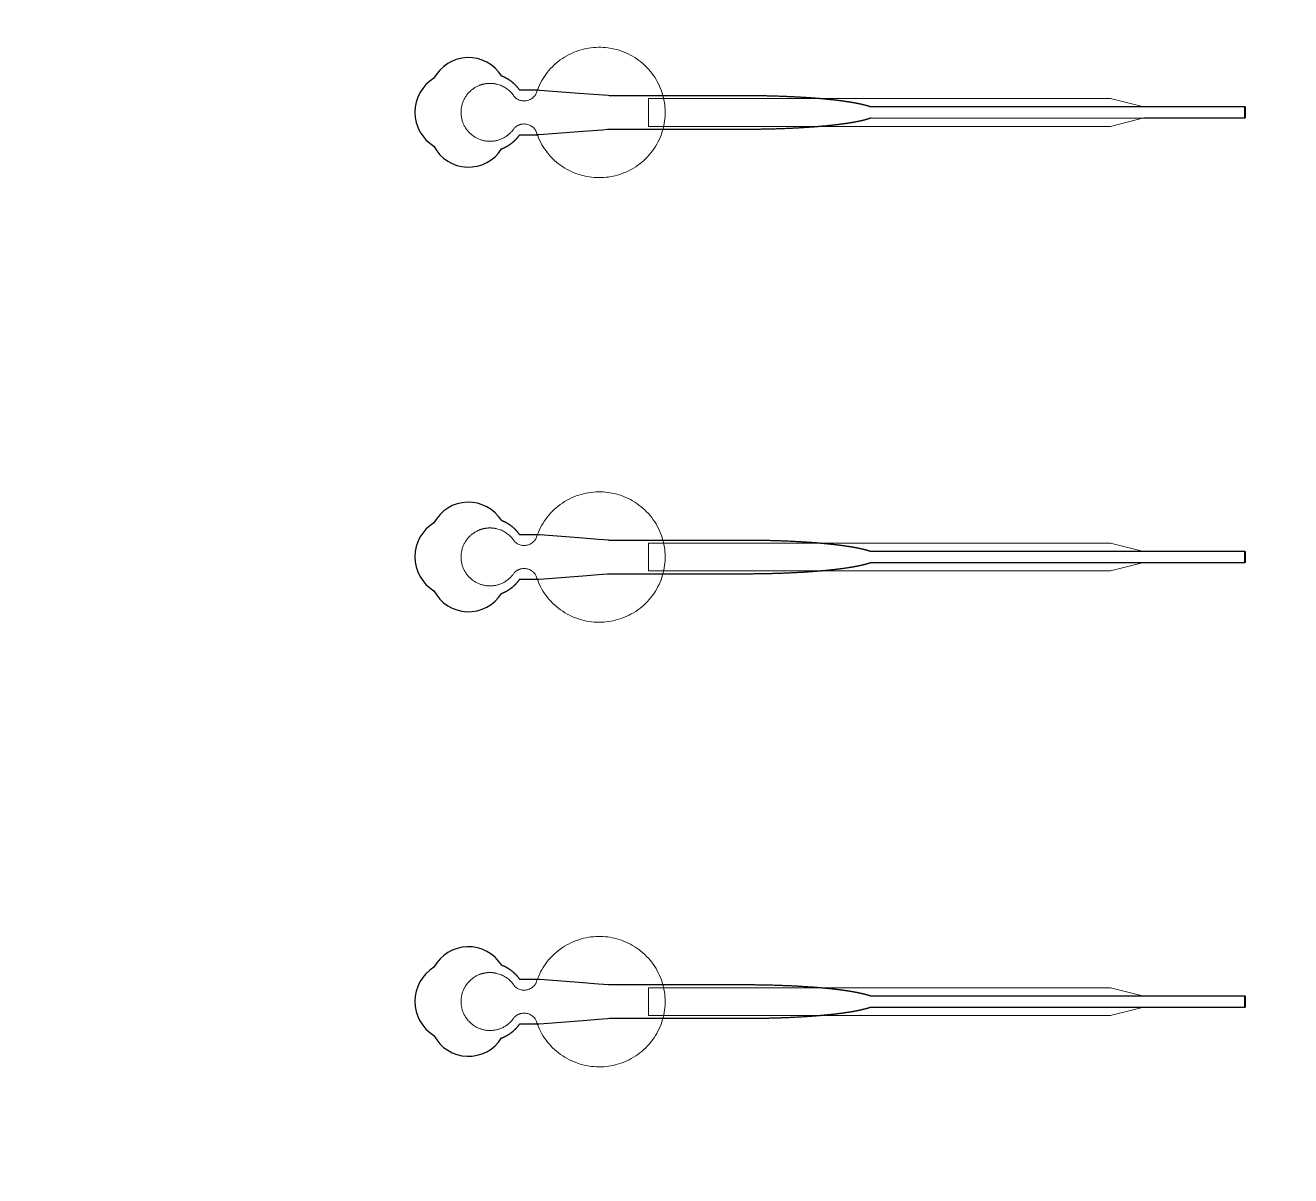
# Model space of a CAD drawing. Header units: inches. Extents: x -52997 to 52003, y -52254 to 52746.
# Drawn here: x -3252 to 2442, y 2758 to 7933 of the extents above; entities that cross this region are included whole.
import ezdxf

# ---------------------------------------------------------------- set-up
doc = ezdxf.new("R2010")
doc.units = ezdxf.units.IN
doc.header["$MEASUREMENT"] = 0
doc.layers.add('1', color=1, linetype='Continuous')
doc.layers.add('2', color=140, linetype='Continuous', lineweight=0)
doc.layers.add('3', color=90, linetype='Continuous', lineweight=0)

msp = doc.modelspace()

# ---------------------------------------------------------------- linework, layer by layer
at = {"layer": '1'}
for points in [[(-16283.4, -47485.7), (0, -47485.7), (16283.4, -47485.7, 5.999107)], [(-16250, -47285.7), (0, -47285.7), (16250, -47285.7, 5.986812)], [(-13685.8, -45485.7), (0, -45485.7), (13685.8, -45485.7, 6.794322)], [(-1109, 7377.2), (-1108.7, 7377.3), (-1107.8, 7377.6), (-1107, 7378), (-1106.1, 7378.3), (-1105.3, 7378.6), (-1104.4, 7379), (-1103.6, 7379.4), (-1102.7, 7379.7), (-1101.9, 7380.1), (-1101, 7380.5), (-1100.2, 7380.8), (-1099.3, 7381.2), (-1098.5, 7381.6), (-1097.6, 7382), (-1096.8, 7382.4), (-1095.9, 7382.8), (-1095, 7383.3), (-1094.2, 7383.7), (-1093.3, 7384.1), (-1092.5, 7384.5), (-1091.6, 7385), (-1090.8, 7385.4), (-1089.9, 7385.9), (-1089, 7386.3), (-1088.2, 7386.8), (-1087.3, 7387.3), (-1086.5, 7387.8), (-1085.6, 7388.2), (-1084.8, 7388.7), (-1083.9, 7389.2), (-1083, 7389.7), (-1082.2, 7390.2), (-1081.3, 7390.8), (-1080.5, 7391.3), (-1079.6, 7391.8), (-1078.8, 7392.3), (-1077.9, 7392.9), (-1077.1, 7393.4), (-1076.3, 7393.9), (-1075.4, 7394.5), (-1074.6, 7395.1), (-1073.7, 7395.6), (-1072.9, 7396.2), (-1072.1, 7396.8), (-1071.2, 7397.3), (-1070.4, 7397.9), (-1069.6, 7398.5), (-1068.8, 7399.1), (-1067.9, 7399.7), (-1067.1, 7400.3), (-1066.3, 7400.9), (-1065.5, 7401.5), (-1064.7, 7402.2), (-1063.9, 7402.8), (-1063.1, 7403.4), (-1062.3, 7404), (-1061.5, 7404.7), (-1060.7, 7405.3), (-1059.9, 7406), (-1059.1, 7406.6), (-1058.3, 7407.3), (-1057.5, 7407.9), (-1056.7, 7408.6), (-1056, 7409.3), (-1055.2, 7409.9), (-1054.4, 7410.6), (-1053.7, 7411.3), (-1052.9, 7412), (-1052.2, 7412.7), (-1051.4, 7413.4), (-1050.7, 7414), (-1049.9, 7414.7), (-1049.2, 7415.4), (-1048.5, 7416.2), (-1047.8, 7416.9), (-1047, 7417.6), (-1046.3, 7418.3), (-1045.6, 7419), (-1044.9, 7419.7), (-1044.2, 7420.5), (-1043.5, 7421.2), (-1042.8, 7421.9), (-1042.1, 7422.6), (-1041.5, 7423.4), (-1040.8, 7424.1), (-1040.1, 7424.9), (-1039.5, 7425.6), (-1038.8, 7426.3), (-1038.2, 7427.1), (-1037.5, 7427.8), (-1036.9, 7428.6), (-1036.2, 7429.3), (-1035.6, 7430.1), (-1035, 7430.8), (-1034.4, 7431.6), (-1033.8, 7432.4), (-1033.2, 7433.1), (-1032.6, 7433.9), (-1032, 7434.7), (-1031.4, 7435.4), (-1030.8, 7436.2), (-1030.2, 7436.9), (-1029.7, 7437.7), (-1029.1, 7438.5), (-1028.6, 7439.3), (-1028, 7440), (-1027.5, 7440.8), (-983.9, 7440.8), (-962.1, 7440.8), (-951.2, 7440.8), (-948.5, 7440.8), (-947.1, 7440.8), (-947.1, 7440.8), (-947, 7440.8), (-947, 7440.8), (-947, 7440.8), (-947, 7440.8), (-946.9, 7440.8), (-946.6, 7440.8), (-945.9, 7440.9), (-944.5, 7441), (-941.7, 7441.2), (-919.7, 7442.9), (-743, 7456.4), (-654.7, 7463.2), (-632.6, 7464.9), (-621.6, 7465.8), (-621.2, 7465.8), (-621.1, 7465.8), (-621.1, 7465.8), (-621.1, 7465.8), (-621, 7465.8), (-620.6, 7465.8), (-360.1, 7465.8), (-353.8, 7465.8), (-341.3, 7465.8), (-240.7, 7465.8), (-39.7, 7465.8), (-27.2, 7465.8), (-20.9, 7465.8), (-17.7, 7465.8), (-16.2, 7465.8), (-15.8, 7465.8), (-15.6, 7465.8), (-15.5, 7465.8), (-15.4, 7465.8), (-15.4, 7465.8), (-15.4, 7465.8), (-14.8, 7465.8), (-10.2, 7465.8), (-5.6, 7465.8), (-1, 7465.8), (3.6, 7465.8), (8.3, 7465.9), (12.9, 7465.9), (17.6, 7465.9), (22.3, 7465.9), (27, 7466), (31.7, 7466), (36.4, 7466.1), (41.1, 7466.1), (45.8, 7466.2), (50.6, 7466.3), (55.3, 7466.3), (60.1, 7466.4), (64.9, 7466.5), (69.6, 7466.6), (74.4, 7466.6), (79.2, 7466.7), (84, 7466.8), (88.8, 7466.9), (93.6, 7467), (98.4, 7467.2), (103.2, 7467.3), (108.1, 7467.4), (112.9, 7467.5), (117.7, 7467.7), (122.5, 7467.8), (127.4, 7468), (132.2, 7468.1), (137, 7468.3), (141.9, 7468.4), (146.7, 7468.6), (151.5, 7468.8), (156.4, 7468.9), (161.2, 7469.1), (166, 7469.3), (170.8, 7469.5), (175.7, 7469.7), (180.5, 7469.9), (185.3, 7470.1), (190.1, 7470.3), (194.9, 7470.6), (199.7, 7470.8), (204.5, 7471), (209.2, 7471.3), (214, 7471.5), (218.8, 7471.7), (223.5, 7472), (228.3, 7472.3), (233, 7472.5), (237.7, 7472.8), (242.4, 7473.1), (247.1, 7473.4), (251.8, 7473.6), (256.5, 7473.9), (261.1, 7474.2), (265.8, 7474.5), (270.4, 7474.8), (275, 7475.2), (279.6, 7475.5), (284.2, 7475.8), (286.4, 7476), (288.7, 7476.1), (291, 7476.3), (293.2, 7476.5), (295.5, 7476.7), (297.8, 7476.8), (300, 7477), (302.3, 7477.2), (304.5, 7477.3), (306.7, 7477.5), (309, 7477.7), (311.2, 7477.9), (313.4, 7478.1), (315.6, 7478.2), (317.8, 7478.4), (320, 7478.6), (322.2, 7478.8), (324.4, 7479), (326.6, 7479.2), (328.8, 7479.4), (331, 7479.6), (333.1, 7479.7), (335.3, 7479.9), (337.5, 7480.1), (339.6, 7480.3), (341.8, 7480.5), (343.9, 7480.7), (346, 7480.9), (348.1, 7481.1), (350.3, 7481.3), (352.4, 7481.5), (354.5, 7481.7), (356.6, 7481.9), (358.7, 7482.2), (360.8, 7482.4), (362.8, 7482.6), (364.9, 7482.8), (367, 7483), (369, 7483.2), (371.1, 7483.4), (373.1, 7483.6), (375.1, 7483.9), (377.2, 7484.1), (379.2, 7484.3), (381.2, 7484.5), (383.2, 7484.7), (385.2, 7485), (387.2, 7485.2), (389.2, 7485.4), (391.1, 7485.6), (393.1, 7485.9), (395.1, 7486.1), (397, 7486.3), (399, 7486.6), (400.9, 7486.8), (402.8, 7487), (404.7, 7487.3), (406.6, 7487.5), (408.5, 7487.7), (410.4, 7488), (412.3, 7488.2), (414.2, 7488.4), (416.1, 7488.7), (417.9, 7488.9), (419.8, 7489.2), (421.6, 7489.4), (423.4, 7489.6), (425.2, 7489.9), (427.1, 7490.1), (428.9, 7490.4), (430.7, 7490.6), (432.4, 7490.9), (434.2, 7491.1), (436, 7491.4), (437.7, 7491.6), (439.5, 7491.9), (441.2, 7492.1), (443, 7492.4), (444.7, 7492.7), (446.4, 7492.9), (448.1, 7493.2), (449.8, 7493.4), (451.5, 7493.7), (453.1, 7493.9), (454.8, 7494.2), (456.5, 7494.5), (458.1, 7494.7), (459.7, 7495), (461.4, 7495.3), (463, 7495.5), (464.6, 7495.8), (466.2, 7496.1), (467.7, 7496.3), (469.3, 7496.6), (470.9, 7496.9), (472.4, 7497.1), (474, 7497.4), (475.5, 7497.7), (477, 7497.9), (478.5, 7498.2), (480, 7498.5), (481.5, 7498.8), (483, 7499), (484.5, 7499.3), (486, 7499.6), (487.4, 7499.9), (488.8, 7500.1), (490.3, 7500.4), (491.7, 7500.7), (493.1, 7501), (494.5, 7501.3), (495.9, 7501.5), (497.3, 7501.8), (498.6, 7502.1), (500, 7502.4), (501.3, 7502.7), (502.7, 7503), (504, 7503.2), (505.3, 7503.5), (506.6, 7503.8), (507.9, 7504.1), (509.2, 7504.4), (510.4, 7504.7), (511.7, 7505), (512.9, 7505.3), (514.2, 7505.5), (515.4, 7505.8), (516.6, 7506.1), (517.8, 7506.4), (519, 7506.7), (520.2, 7507), (521.4, 7507.3), (522.5, 7507.6), (523.7, 7507.9), (524.8, 7508.2), (525.9, 7508.5), (527.1, 7508.7), (528.2, 7509), (529.2, 7509.3), (530.3, 7509.6), (531.4, 7509.9), (532.5, 7510.2), (533.5, 7510.5), (534.6, 7510.8), (535.6, 7511.1), (536.6, 7511.4), (537.6, 7511.7), (538.6, 7512), (539.6, 7512.3), (540.6, 7512.6), (541.5, 7512.9), (542.5, 7513.2), (543.4, 7513.5), (544.3, 7513.8), (545.2, 7514.1), (546.2, 7514.4), (547, 7514.7), (547.9, 7515), (548.8, 7515.3), (550.2, 7515.8), (2235.9, 7515.6), (2235.9, 7565.8), (550.3, 7565.8), (550, 7565.9), (549.1, 7566.2), (548.3, 7566.5), (547.4, 7566.8), (546.5, 7567.1), (545.6, 7567.4), (544.7, 7567.7), (543.8, 7568), (542.8, 7568.3), (541.9, 7568.6), (540.9, 7568.9), (539.9, 7569.2), (538.9, 7569.5), (538, 7569.8), (537, 7570.1), (535.9, 7570.4), (534.9, 7570.7), (533.9, 7571), (532.8, 7571.3), (531.8, 7571.6), (530.7, 7571.9), (529.6, 7572.2), (528.5, 7572.5), (527.4, 7572.8), (526.3, 7573), (525.2, 7573.3), (524, 7573.6), (522.9, 7573.9), (521.7, 7574.2), (520.5, 7574.5), (519.4, 7574.8), (518.2, 7575.1), (517, 7575.4), (515.8, 7575.7), (514.5, 7576), (513.3, 7576.3), (512, 7576.5), (510.8, 7576.8), (509.5, 7577.1), (508.2, 7577.4), (507, 7577.7), (505.6, 7578), (504.3, 7578.3), (503, 7578.6), (501.7, 7578.8), (500.3, 7579.1), (499, 7579.4), (497.6, 7579.7), (496.2, 7580), (494.9, 7580.3), (493.5, 7580.5), (492, 7580.8), (490.6, 7581.1), (489.2, 7581.4), (487.8, 7581.7), (486.3, 7581.9), (484.8, 7582.2), (483.4, 7582.5), (481.9, 7582.8), (480.4, 7583), (478.9, 7583.3), (477.4, 7583.6), (475.9, 7583.9), (474.3, 7584.1), (472.8, 7584.4), (471.2, 7584.7), (469.7, 7584.9), (468.1, 7585.2), (466.5, 7585.5), (464.9, 7585.7), (463.3, 7586), (461.7, 7586.3), (460.1, 7586.5), (458.5, 7586.8), (456.8, 7587.1), (455.2, 7587.3), (453.5, 7587.6), (451.8, 7587.9), (450.1, 7588.1), (448.5, 7588.4), (446.8, 7588.6), (445, 7588.9), (443.3, 7589.1), (441.6, 7589.4), (439.9, 7589.7), (438.1, 7589.9), (436.4, 7590.2), (434.6, 7590.4), (432.8, 7590.7), (431, 7590.9), (429.2, 7591.2), (427.4, 7591.4), (425.6, 7591.6), (423.8, 7591.9), (422, 7592.1), (420.1, 7592.4), (418.3, 7592.6), (416.4, 7592.9), (414.6, 7593.1), (412.7, 7593.3), (410.8, 7593.6), (408.9, 7593.8), (407, 7594.1), (405.1, 7594.3), (403.2, 7594.5), (401.3, 7594.8), (399.4, 7595), (397.4, 7595.2), (395.5, 7595.5), (393.5, 7595.7), (391.6, 7595.9), (389.6, 7596.1), (387.6, 7596.4), (385.6, 7596.6), (383.6, 7596.8), (381.6, 7597), (379.6, 7597.2), (377.6, 7597.5), (375.6, 7597.7), (373.5, 7597.9), (371.5, 7598.1), (369.5, 7598.3), (367.4, 7598.5), (365.3, 7598.8), (363.3, 7599), (361.2, 7599.2), (359.1, 7599.4), (357, 7599.6), (354.9, 7599.8), (352.8, 7600), (350.7, 7600.2), (348.6, 7600.4), (346.5, 7600.6), (344.4, 7600.8), (342.2, 7601), (340.1, 7601.2), (338, 7601.4), (335.8, 7601.6), (333.6, 7601.8), (331.5, 7602), (329.3, 7602.2), (327.1, 7602.4), (325, 7602.6), (322.8, 7602.8), (320.6, 7602.9), (318.4, 7603.1), (316.2, 7603.3), (314, 7603.5), (311.7, 7603.7), (309.5, 7603.8), (307.3, 7604), (305.1, 7604.2), (302.8, 7604.4), (300.6, 7604.6), (298.3, 7604.7), (296.1, 7604.9), (293.8, 7605.1), (291.6, 7605.2), (289.3, 7605.4), (287.1, 7605.6), (282.5, 7605.9), (277.9, 7606.2), (273.3, 7606.5), (268.7, 7606.9), (264.1, 7607.2), (259.5, 7607.5), (254.9, 7607.8), (250.2, 7608), (245.5, 7608.3), (240.8, 7608.6), (236.1, 7608.9), (231.4, 7609.2), (226.7, 7609.4), (222, 7609.7), (217.3, 7609.9), (212.5, 7610.2), (207.8, 7610.4), (203, 7610.7), (198.2, 7610.9), (193.4, 7611.1), (188.7, 7611.3), (183.9, 7611.5), (179.1, 7611.7), (174.3, 7611.9), (169.5, 7612.1), (164.7, 7612.3), (159.9, 7612.5), (155.1, 7612.7), (150.3, 7612.9), (145.5, 7613.1), (140.7, 7613.2), (135.8, 7613.4), (131, 7613.5), (126.2, 7613.7), (121.4, 7613.8), (116.6, 7614), (111.8, 7614.1), (107, 7614.2), (102.2, 7614.3), (97.4, 7614.5), (92.7, 7614.6), (87.9, 7614.7), (83.1, 7614.8), (78.3, 7614.9), (73.6, 7615), (68.8, 7615.1), (64.1, 7615.1), (59.3, 7615.2), (54.6, 7615.3), (49.9, 7615.4), (45.2, 7615.4), (40.5, 7615.5), (35.8, 7615.5), (31.1, 7615.6), (26.4, 7615.6), (21.8, 7615.7), (17.1, 7615.7), (12.5, 7615.7), (7.9, 7615.7), (3.3, 7615.8), (-1.3, 7615.8), (-3.6, 7615.8), (-4.2, 7615.8), (-4.5, 7615.8), (-4.6, 7615.8), (-4.8, 7615.8), (-6.4, 7615.8), (-12.8, 7615.8), (-25.5, 7615.8), (-76.5, 7615.8), (-280.5, 7615.8), (-331.4, 7615.8), (-356.9, 7615.8), (-363.3, 7615.8), (-364.9, 7615.8), (-620.7, 7615.8), (-621.1, 7615.8), (-621.1, 7615.8), (-621.1, 7615.8), (-621.2, 7615.8), (-621.3, 7615.8), (-621.6, 7615.8), (-623, 7615.9), (-628.5, 7616.3), (-672.7, 7619.7), (-761, 7626.5), (-937.7, 7640.1), (-943.2, 7640.5), (-945.9, 7640.7), (-946.6, 7640.8), (-947, 7640.8), (-947, 7640.8), (-947, 7640.8), (-947, 7640.8), (-947, 7640.8), (-947.1, 7640.8), (-947.1, 7640.8), (-947.4, 7640.8), (-950.2, 7640.8), (-955.6, 7640.8), (-966.5, 7640.8), (-988.3, 7640.8), (-1010.1, 7640.8), (-1021, 7640.8), (-1026.5, 7640.8), (-1027.1, 7640.8), (-1027.3, 7640.8), (-1027.4, 7640.8), (-1027.4, 7640.8), (-1027.5, 7640.8), (-1027.5, 7640.8), (-1027.5, 7640.8), (-1027.9, 7641.4), (-1028.7, 7642.5), (-1029.5, 7643.6), (-1030.3, 7644.7), (-1031.1, 7645.9), (-1032, 7647), (-1032.9, 7648.1), (-1033.7, 7649.2), (-1034.6, 7650.3), (-1035.5, 7651.4), (-1036.4, 7652.5), (-1037.4, 7653.6), (-1038.3, 7654.7), (-1039.2, 7655.8), (-1040.2, 7656.9), (-1041.2, 7658), (-1042.2, 7659.1), (-1043.2, 7660.2), (-1044.2, 7661.2), (-1045.2, 7662.3), (-1046.3, 7663.4), (-1047.3, 7664.4), (-1048.4, 7665.5), (-1049.5, 7666.5), (-1050.5, 7667.6), (-1051.6, 7668.6), (-1052.7, 7669.6), (-1053.9, 7670.6), (-1055, 7671.6), (-1056.2, 7672.6), (-1057.3, 7673.6), (-1058.5, 7674.6), (-1059.7, 7675.6), (-1060.8, 7676.6), (-1062, 7677.5), (-1063.2, 7678.5), (-1064.5, 7679.4), (-1065.7, 7680.4), (-1066.9, 7681.3), (-1068.2, 7682.2), (-1069.4, 7683.1), (-1070.7, 7684), (-1072, 7684.9), (-1073.3, 7685.8), (-1074.6, 7686.7), (-1075.9, 7687.5), (-1077.2, 7688.4), (-1078.5, 7689.2), (-1079.8, 7690), (-1081.2, 7690.8), (-1082.5, 7691.6), (-1083.9, 7692.4), (-1085.2, 7693.2), (-1086.6, 7694), (-1088, 7694.7), (-1089.3, 7695.5), (-1090.7, 7696.2), (-1092.1, 7696.9), (-1093.5, 7697.6), (-1094.9, 7698.3), (-1096.3, 7699), (-1097.7, 7699.7), (-1099.1, 7700.3), (-1100.5, 7700.9), (-1102, 7701.6), (-1103.4, 7702.2), (-1104.8, 7702.8), (-1106.3, 7703.3), (-1107.7, 7703.9), (-1108.9, 7704.4, 0.576044), (-1413.5, 7695.1, 0.560065), (-1413.5, 7388.6, 0.578435)], [(-1109, 5377.2), (-1108.7, 5377.3), (-1107.8, 5377.6), (-1107, 5378), (-1106.1, 5378.3), (-1105.3, 5378.6), (-1104.4, 5379), (-1103.6, 5379.4), (-1102.7, 5379.7), (-1101.9, 5380.1), (-1101, 5380.5), (-1100.2, 5380.8), (-1099.3, 5381.2), (-1098.5, 5381.6), (-1097.6, 5382), (-1096.8, 5382.4), (-1095.9, 5382.8), (-1095, 5383.3), (-1094.2, 5383.7), (-1093.3, 5384.1), (-1092.5, 5384.5), (-1091.6, 5385), (-1090.8, 5385.4), (-1089.9, 5385.9), (-1089, 5386.3), (-1088.2, 5386.8), (-1087.3, 5387.3), (-1086.5, 5387.8), (-1085.6, 5388.2), (-1084.8, 5388.7), (-1083.9, 5389.2), (-1083, 5389.7), (-1082.2, 5390.2), (-1081.3, 5390.8), (-1080.5, 5391.3), (-1079.6, 5391.8), (-1078.8, 5392.3), (-1077.9, 5392.9), (-1077.1, 5393.4), (-1076.3, 5393.9), (-1075.4, 5394.5), (-1074.6, 5395.1), (-1073.7, 5395.6), (-1072.9, 5396.2), (-1072.1, 5396.8), (-1071.2, 5397.3), (-1070.4, 5397.9), (-1069.6, 5398.5), (-1068.8, 5399.1), (-1067.9, 5399.7), (-1067.1, 5400.3), (-1066.3, 5400.9), (-1065.5, 5401.5), (-1064.7, 5402.2), (-1063.9, 5402.8), (-1063.1, 5403.4), (-1062.3, 5404), (-1061.5, 5404.7), (-1060.7, 5405.3), (-1059.9, 5406), (-1059.1, 5406.6), (-1058.3, 5407.3), (-1057.5, 5407.9), (-1056.7, 5408.6), (-1056, 5409.3), (-1055.2, 5409.9), (-1054.4, 5410.6), (-1053.7, 5411.3), (-1052.9, 5412), (-1052.2, 5412.7), (-1051.4, 5413.4), (-1050.7, 5414), (-1049.9, 5414.7), (-1049.2, 5415.4), (-1048.5, 5416.2), (-1047.8, 5416.9), (-1047, 5417.6), (-1046.3, 5418.3), (-1045.6, 5419), (-1044.9, 5419.7), (-1044.2, 5420.5), (-1043.5, 5421.2), (-1042.8, 5421.9), (-1042.1, 5422.6), (-1041.5, 5423.4), (-1040.8, 5424.1), (-1040.1, 5424.9), (-1039.5, 5425.6), (-1038.8, 5426.3), (-1038.2, 5427.1), (-1037.5, 5427.8), (-1036.9, 5428.6), (-1036.2, 5429.3), (-1035.6, 5430.1), (-1035, 5430.8), (-1034.4, 5431.6), (-1033.8, 5432.4), (-1033.2, 5433.1), (-1032.6, 5433.9), (-1032, 5434.7), (-1031.4, 5435.4), (-1030.8, 5436.2), (-1030.2, 5436.9), (-1029.7, 5437.7), (-1029.1, 5438.5), (-1028.6, 5439.3), (-1028, 5440), (-1027.5, 5440.8), (-983.9, 5440.8), (-962.1, 5440.8), (-951.2, 5440.8), (-948.5, 5440.8), (-947.1, 5440.8), (-947.1, 5440.8), (-947, 5440.8), (-947, 5440.8), (-947, 5440.8), (-947, 5440.8), (-946.9, 5440.8), (-946.6, 5440.8), (-945.9, 5440.9), (-944.5, 5441), (-941.7, 5441.2), (-919.7, 5442.9), (-743, 5456.4), (-654.7, 5463.2), (-632.6, 5464.9), (-621.6, 5465.8), (-621.2, 5465.8), (-621.1, 5465.8), (-621.1, 5465.8), (-621.1, 5465.8), (-621, 5465.8), (-620.6, 5465.8), (-360.1, 5465.8), (-353.8, 5465.8), (-341.3, 5465.8), (-240.7, 5465.8), (-39.7, 5465.8), (-27.2, 5465.8), (-20.9, 5465.8), (-17.7, 5465.8), (-16.2, 5465.8), (-15.8, 5465.8), (-15.6, 5465.8), (-15.5, 5465.8), (-15.4, 5465.8), (-15.4, 5465.8), (-15.4, 5465.8), (-14.8, 5465.8), (-10.2, 5465.8), (-5.6, 5465.8), (-1, 5465.8), (3.6, 5465.8), (8.3, 5465.9), (12.9, 5465.9), (17.6, 5465.9), (22.3, 5465.9), (27, 5466), (31.7, 5466), (36.4, 5466.1), (41.1, 5466.1), (45.8, 5466.2), (50.6, 5466.3), (55.3, 5466.3), (60.1, 5466.4), (64.9, 5466.5), (69.6, 5466.6), (74.4, 5466.6), (79.2, 5466.7), (84, 5466.8), (88.8, 5466.9), (93.6, 5467), (98.4, 5467.2), (103.2, 5467.3), (108.1, 5467.4), (112.9, 5467.5), (117.7, 5467.7), (122.5, 5467.8), (127.4, 5468), (132.2, 5468.1), (137, 5468.3), (141.9, 5468.4), (146.7, 5468.6), (151.5, 5468.8), (156.4, 5468.9), (161.2, 5469.1), (166, 5469.3), (170.8, 5469.5), (175.7, 5469.7), (180.5, 5469.9), (185.3, 5470.1), (190.1, 5470.3), (194.9, 5470.6), (199.7, 5470.8), (204.5, 5471), (209.2, 5471.3), (214, 5471.5), (218.8, 5471.7), (223.5, 5472), (228.3, 5472.3), (233, 5472.5), (237.7, 5472.8), (242.4, 5473.1), (247.1, 5473.4), (251.8, 5473.6), (256.5, 5473.9), (261.1, 5474.2), (265.8, 5474.5), (270.4, 5474.8), (275, 5475.2), (279.6, 5475.5), (284.2, 5475.8), (286.4, 5476), (288.7, 5476.1), (291, 5476.3), (293.2, 5476.5), (295.5, 5476.7), (297.8, 5476.8), (300, 5477), (302.3, 5477.2), (304.5, 5477.3), (306.7, 5477.5), (309, 5477.7), (311.2, 5477.9), (313.4, 5478.1), (315.6, 5478.2), (317.8, 5478.4), (320, 5478.6), (322.2, 5478.8), (324.4, 5479), (326.6, 5479.2), (328.8, 5479.4), (331, 5479.6), (333.1, 5479.7), (335.3, 5479.9), (337.5, 5480.1), (339.6, 5480.3), (341.8, 5480.5), (343.9, 5480.7), (346, 5480.9), (348.1, 5481.1), (350.3, 5481.3), (352.4, 5481.5), (354.5, 5481.7), (356.6, 5481.9), (358.7, 5482.2), (360.8, 5482.4), (362.8, 5482.6), (364.9, 5482.8), (367, 5483), (369, 5483.2), (371.1, 5483.4), (373.1, 5483.6), (375.1, 5483.9), (377.2, 5484.1), (379.2, 5484.3), (381.2, 5484.5), (383.2, 5484.7), (385.2, 5485), (387.2, 5485.2), (389.2, 5485.4), (391.1, 5485.6), (393.1, 5485.9), (395.1, 5486.1), (397, 5486.3), (399, 5486.6), (400.9, 5486.8), (402.8, 5487), (404.7, 5487.3), (406.6, 5487.5), (408.5, 5487.7), (410.4, 5488), (412.3, 5488.2), (414.2, 5488.4), (416.1, 5488.7), (417.9, 5488.9), (419.8, 5489.2), (421.6, 5489.4), (423.4, 5489.6), (425.2, 5489.9), (427.1, 5490.1), (428.9, 5490.4), (430.7, 5490.6), (432.4, 5490.9), (434.2, 5491.1), (436, 5491.4), (437.7, 5491.6), (439.5, 5491.9), (441.2, 5492.1), (443, 5492.4), (444.7, 5492.7), (446.4, 5492.9), (448.1, 5493.2), (449.8, 5493.4), (451.5, 5493.7), (453.1, 5493.9), (454.8, 5494.2), (456.5, 5494.5), (458.1, 5494.7), (459.7, 5495), (461.4, 5495.3), (463, 5495.5), (464.6, 5495.8), (466.2, 5496.1), (467.7, 5496.3), (469.3, 5496.6), (470.9, 5496.9), (472.4, 5497.1), (474, 5497.4), (475.5, 5497.7), (477, 5497.9), (478.5, 5498.2), (480, 5498.5), (481.5, 5498.8), (483, 5499), (484.5, 5499.3), (486, 5499.6), (487.4, 5499.9), (488.8, 5500.1), (490.3, 5500.4), (491.7, 5500.7), (493.1, 5501), (494.5, 5501.3), (495.9, 5501.5), (497.3, 5501.8), (498.6, 5502.1), (500, 5502.4), (501.3, 5502.7), (502.7, 5503), (504, 5503.2), (505.3, 5503.5), (506.6, 5503.8), (507.9, 5504.1), (509.2, 5504.4), (510.4, 5504.7), (511.7, 5505), (512.9, 5505.3), (514.2, 5505.5), (515.4, 5505.8), (516.6, 5506.1), (517.8, 5506.4), (519, 5506.7), (520.2, 5507), (521.4, 5507.3), (522.5, 5507.6), (523.7, 5507.9), (524.8, 5508.2), (525.9, 5508.5), (527.1, 5508.7), (528.2, 5509), (529.2, 5509.3), (530.3, 5509.6), (531.4, 5509.9), (532.5, 5510.2), (533.5, 5510.5), (534.6, 5510.8), (535.6, 5511.1), (536.6, 5511.4), (537.6, 5511.7), (538.6, 5512), (539.6, 5512.3), (540.6, 5512.6), (541.5, 5512.9), (542.5, 5513.2), (543.4, 5513.5), (544.3, 5513.8), (545.2, 5514.1), (546.2, 5514.4), (547, 5514.7), (547.9, 5515), (548.8, 5515.3), (550.2, 5515.8), (2235.9, 5515.6), (2235.9, 5565.8), (550.3, 5565.8), (550, 5565.9), (549.1, 5566.2), (548.3, 5566.5), (547.4, 5566.8), (546.5, 5567.1), (545.6, 5567.4), (544.7, 5567.7), (543.8, 5568), (542.8, 5568.3), (541.9, 5568.6), (540.9, 5568.9), (539.9, 5569.2), (538.9, 5569.5), (538, 5569.8), (537, 5570.1), (535.9, 5570.4), (534.9, 5570.7), (533.9, 5571), (532.8, 5571.3), (531.8, 5571.6), (530.7, 5571.9), (529.6, 5572.2), (528.5, 5572.5), (527.4, 5572.8), (526.3, 5573), (525.2, 5573.3), (524, 5573.6), (522.9, 5573.9), (521.7, 5574.2), (520.5, 5574.5), (519.4, 5574.8), (518.2, 5575.1), (517, 5575.4), (515.8, 5575.7), (514.5, 5576), (513.3, 5576.3), (512, 5576.5), (510.8, 5576.8), (509.5, 5577.1), (508.2, 5577.4), (507, 5577.7), (505.6, 5578), (504.3, 5578.3), (503, 5578.6), (501.7, 5578.8), (500.3, 5579.1), (499, 5579.4), (497.6, 5579.7), (496.2, 5580), (494.9, 5580.3), (493.5, 5580.5), (492, 5580.8), (490.6, 5581.1), (489.2, 5581.4), (487.8, 5581.7), (486.3, 5581.9), (484.8, 5582.2), (483.4, 5582.5), (481.9, 5582.8), (480.4, 5583), (478.9, 5583.3), (477.4, 5583.6), (475.9, 5583.9), (474.3, 5584.1), (472.8, 5584.4), (471.2, 5584.7), (469.7, 5584.9), (468.1, 5585.2), (466.5, 5585.5), (464.9, 5585.7), (463.3, 5586), (461.7, 5586.3), (460.1, 5586.5), (458.5, 5586.8), (456.8, 5587.1), (455.2, 5587.3), (453.5, 5587.6), (451.8, 5587.9), (450.1, 5588.1), (448.5, 5588.4), (446.8, 5588.6), (445, 5588.9), (443.3, 5589.1), (441.6, 5589.4), (439.9, 5589.7), (438.1, 5589.9), (436.4, 5590.2), (434.6, 5590.4), (432.8, 5590.7), (431, 5590.9), (429.2, 5591.2), (427.4, 5591.4), (425.6, 5591.6), (423.8, 5591.9), (422, 5592.1), (420.1, 5592.4), (418.3, 5592.6), (416.4, 5592.9), (414.6, 5593.1), (412.7, 5593.3), (410.8, 5593.6), (408.9, 5593.8), (407, 5594.1), (405.1, 5594.3), (403.2, 5594.5), (401.3, 5594.8), (399.4, 5595), (397.4, 5595.2), (395.5, 5595.5), (393.5, 5595.7), (391.6, 5595.9), (389.6, 5596.1), (387.6, 5596.4), (385.6, 5596.6), (383.6, 5596.8), (381.6, 5597), (379.6, 5597.2), (377.6, 5597.5), (375.6, 5597.7), (373.5, 5597.9), (371.5, 5598.1), (369.5, 5598.3), (367.4, 5598.5), (365.3, 5598.8), (363.3, 5599), (361.2, 5599.2), (359.1, 5599.4), (357, 5599.6), (354.9, 5599.8), (352.8, 5600), (350.7, 5600.2), (348.6, 5600.4), (346.5, 5600.6), (344.4, 5600.8), (342.2, 5601), (340.1, 5601.2), (338, 5601.4), (335.8, 5601.6), (333.6, 5601.8), (331.5, 5602), (329.3, 5602.2), (327.1, 5602.4), (325, 5602.6), (322.8, 5602.8), (320.6, 5602.9), (318.4, 5603.1), (316.2, 5603.3), (314, 5603.5), (311.7, 5603.7), (309.5, 5603.8), (307.3, 5604), (305.1, 5604.2), (302.8, 5604.4), (300.6, 5604.6), (298.3, 5604.7), (296.1, 5604.9), (293.8, 5605.1), (291.6, 5605.2), (289.3, 5605.4), (287.1, 5605.6), (282.5, 5605.9), (277.9, 5606.2), (273.3, 5606.5), (268.7, 5606.9), (264.1, 5607.2), (259.5, 5607.5), (254.9, 5607.8), (250.2, 5608), (245.5, 5608.3), (240.8, 5608.6), (236.1, 5608.9), (231.4, 5609.2), (226.7, 5609.4), (222, 5609.7), (217.3, 5609.9), (212.5, 5610.2), (207.8, 5610.4), (203, 5610.7), (198.2, 5610.9), (193.4, 5611.1), (188.7, 5611.3), (183.9, 5611.5), (179.1, 5611.7), (174.3, 5611.9), (169.5, 5612.1), (164.7, 5612.3), (159.9, 5612.5), (155.1, 5612.7), (150.3, 5612.9), (145.5, 5613.1), (140.7, 5613.2), (135.8, 5613.4), (131, 5613.5), (126.2, 5613.7), (121.4, 5613.8), (116.6, 5614), (111.8, 5614.1), (107, 5614.2), (102.2, 5614.3), (97.4, 5614.5), (92.7, 5614.6), (87.9, 5614.7), (83.1, 5614.8), (78.3, 5614.9), (73.6, 5615), (68.8, 5615.1), (64.1, 5615.1), (59.3, 5615.2), (54.6, 5615.3), (49.9, 5615.4), (45.2, 5615.4), (40.5, 5615.5), (35.8, 5615.5), (31.1, 5615.6), (26.4, 5615.6), (21.8, 5615.7), (17.1, 5615.7), (12.5, 5615.7), (7.9, 5615.7), (3.3, 5615.8), (-1.3, 5615.8), (-3.6, 5615.8), (-4.2, 5615.8), (-4.5, 5615.8), (-4.6, 5615.8), (-4.8, 5615.8), (-6.4, 5615.8), (-12.8, 5615.8), (-25.5, 5615.8), (-76.5, 5615.8), (-280.5, 5615.8), (-331.4, 5615.8), (-356.9, 5615.8), (-363.3, 5615.8), (-364.9, 5615.8), (-620.7, 5615.8), (-621.1, 5615.8), (-621.1, 5615.8), (-621.1, 5615.8), (-621.2, 5615.8), (-621.3, 5615.8), (-621.6, 5615.8), (-623, 5615.9), (-628.5, 5616.3), (-672.7, 5619.7), (-761, 5626.5), (-937.7, 5640.1), (-943.2, 5640.5), (-945.9, 5640.7), (-946.6, 5640.8), (-947, 5640.8), (-947, 5640.8), (-947, 5640.8), (-947, 5640.8), (-947, 5640.8), (-947.1, 5640.8), (-947.1, 5640.8), (-947.4, 5640.8), (-950.2, 5640.8), (-955.6, 5640.8), (-966.5, 5640.8), (-988.3, 5640.8), (-1010.1, 5640.8), (-1021, 5640.8), (-1026.5, 5640.8), (-1027.1, 5640.8), (-1027.3, 5640.8), (-1027.4, 5640.8), (-1027.4, 5640.8), (-1027.5, 5640.8), (-1027.5, 5640.8), (-1027.5, 5640.8), (-1027.9, 5641.4), (-1028.7, 5642.5), (-1029.5, 5643.6), (-1030.3, 5644.7), (-1031.1, 5645.9), (-1032, 5647), (-1032.9, 5648.1), (-1033.7, 5649.2), (-1034.6, 5650.3), (-1035.5, 5651.4), (-1036.4, 5652.5), (-1037.4, 5653.6), (-1038.3, 5654.7), (-1039.2, 5655.8), (-1040.2, 5656.9), (-1041.2, 5658), (-1042.2, 5659.1), (-1043.2, 5660.2), (-1044.2, 5661.2), (-1045.2, 5662.3), (-1046.3, 5663.4), (-1047.3, 5664.4), (-1048.4, 5665.5), (-1049.5, 5666.5), (-1050.5, 5667.6), (-1051.6, 5668.6), (-1052.7, 5669.6), (-1053.9, 5670.6), (-1055, 5671.6), (-1056.2, 5672.6), (-1057.3, 5673.6), (-1058.5, 5674.6), (-1059.7, 5675.6), (-1060.8, 5676.6), (-1062, 5677.5), (-1063.2, 5678.5), (-1064.5, 5679.4), (-1065.7, 5680.4), (-1066.9, 5681.3), (-1068.2, 5682.2), (-1069.4, 5683.1), (-1070.7, 5684), (-1072, 5684.9), (-1073.3, 5685.8), (-1074.6, 5686.7), (-1075.9, 5687.5), (-1077.2, 5688.4), (-1078.5, 5689.2), (-1079.8, 5690), (-1081.2, 5690.8), (-1082.5, 5691.6), (-1083.9, 5692.4), (-1085.2, 5693.2), (-1086.6, 5694), (-1088, 5694.7), (-1089.3, 5695.5), (-1090.7, 5696.2), (-1092.1, 5696.9), (-1093.5, 5697.6), (-1094.9, 5698.3), (-1096.3, 5699), (-1097.7, 5699.7), (-1099.1, 5700.3), (-1100.5, 5700.9), (-1102, 5701.6), (-1103.4, 5702.2), (-1104.8, 5702.8), (-1106.3, 5703.3), (-1107.7, 5703.9), (-1108.9, 5704.4, 0.576044), (-1413.5, 5695.1, 0.560065), (-1413.5, 5388.6, 0.578435)], [(-1109, 3377.2), (-1108.7, 3377.3), (-1107.8, 3377.6), (-1107, 3378), (-1106.1, 3378.3), (-1105.3, 3378.6), (-1104.4, 3379), (-1103.6, 3379.4), (-1102.7, 3379.7), (-1101.9, 3380.1), (-1101, 3380.5), (-1100.2, 3380.8), (-1099.3, 3381.2), (-1098.5, 3381.6), (-1097.6, 3382), (-1096.8, 3382.4), (-1095.9, 3382.8), (-1095, 3383.3), (-1094.2, 3383.7), (-1093.3, 3384.1), (-1092.5, 3384.5), (-1091.6, 3385), (-1090.8, 3385.4), (-1089.9, 3385.9), (-1089, 3386.3), (-1088.2, 3386.8), (-1087.3, 3387.3), (-1086.5, 3387.8), (-1085.6, 3388.2), (-1084.8, 3388.7), (-1083.9, 3389.2), (-1083, 3389.7), (-1082.2, 3390.2), (-1081.3, 3390.8), (-1080.5, 3391.3), (-1079.6, 3391.8), (-1078.8, 3392.3), (-1077.9, 3392.9), (-1077.1, 3393.4), (-1076.3, 3393.9), (-1075.4, 3394.5), (-1074.6, 3395.1), (-1073.7, 3395.6), (-1072.9, 3396.2), (-1072.1, 3396.8), (-1071.2, 3397.3), (-1070.4, 3397.9), (-1069.6, 3398.5), (-1068.8, 3399.1), (-1067.9, 3399.7), (-1067.1, 3400.3), (-1066.3, 3400.9), (-1065.5, 3401.5), (-1064.7, 3402.2), (-1063.9, 3402.8), (-1063.1, 3403.4), (-1062.3, 3404), (-1061.5, 3404.7), (-1060.7, 3405.3), (-1059.9, 3406), (-1059.1, 3406.6), (-1058.3, 3407.3), (-1057.5, 3407.9), (-1056.7, 3408.6), (-1056, 3409.3), (-1055.2, 3409.9), (-1054.4, 3410.6), (-1053.7, 3411.3), (-1052.9, 3412), (-1052.2, 3412.7), (-1051.4, 3413.4), (-1050.7, 3414), (-1049.9, 3414.7), (-1049.2, 3415.4), (-1048.5, 3416.2), (-1047.8, 3416.9), (-1047, 3417.6), (-1046.3, 3418.3), (-1045.6, 3419), (-1044.9, 3419.7), (-1044.2, 3420.5), (-1043.5, 3421.2), (-1042.8, 3421.9), (-1042.1, 3422.6), (-1041.5, 3423.4), (-1040.8, 3424.1), (-1040.1, 3424.9), (-1039.5, 3425.6), (-1038.8, 3426.3), (-1038.2, 3427.1), (-1037.5, 3427.8), (-1036.9, 3428.6), (-1036.2, 3429.3), (-1035.6, 3430.1), (-1035, 3430.8), (-1034.4, 3431.6), (-1033.8, 3432.4), (-1033.2, 3433.1), (-1032.6, 3433.9), (-1032, 3434.7), (-1031.4, 3435.4), (-1030.8, 3436.2), (-1030.2, 3436.9), (-1029.7, 3437.7), (-1029.1, 3438.5), (-1028.6, 3439.3), (-1028, 3440), (-1027.5, 3440.8), (-983.9, 3440.8), (-962.1, 3440.8), (-951.2, 3440.8), (-948.5, 3440.8), (-947.1, 3440.8), (-947.1, 3440.8), (-947, 3440.8), (-947, 3440.8), (-947, 3440.8), (-947, 3440.8), (-946.9, 3440.8), (-946.6, 3440.8), (-945.9, 3440.9), (-944.5, 3441), (-941.7, 3441.2), (-919.7, 3442.9), (-743, 3456.4), (-654.7, 3463.2), (-632.6, 3464.9), (-621.6, 3465.8), (-621.2, 3465.8), (-621.1, 3465.8), (-621.1, 3465.8), (-621.1, 3465.8), (-621, 3465.8), (-620.6, 3465.8), (-360.1, 3465.8), (-353.8, 3465.8), (-341.3, 3465.8), (-240.7, 3465.8), (-39.7, 3465.8), (-27.2, 3465.8), (-20.9, 3465.8), (-17.7, 3465.8), (-16.2, 3465.8), (-15.8, 3465.8), (-15.6, 3465.8), (-15.5, 3465.8), (-15.4, 3465.8), (-15.4, 3465.8), (-15.4, 3465.8), (-14.8, 3465.8), (-10.2, 3465.8), (-5.6, 3465.8), (-1, 3465.8), (3.6, 3465.8), (8.3, 3465.9), (12.9, 3465.9), (17.6, 3465.9), (22.3, 3465.9), (27, 3466), (31.7, 3466), (36.4, 3466.1), (41.1, 3466.1), (45.8, 3466.2), (50.6, 3466.3), (55.3, 3466.3), (60.1, 3466.4), (64.9, 3466.5), (69.6, 3466.6), (74.4, 3466.6), (79.2, 3466.7), (84, 3466.8), (88.8, 3466.9), (93.6, 3467), (98.4, 3467.2), (103.2, 3467.3), (108.1, 3467.4), (112.9, 3467.5), (117.7, 3467.7), (122.5, 3467.8), (127.4, 3468), (132.2, 3468.1), (137, 3468.3), (141.9, 3468.4), (146.7, 3468.6), (151.5, 3468.8), (156.4, 3468.9), (161.2, 3469.1), (166, 3469.3), (170.8, 3469.5), (175.7, 3469.7), (180.5, 3469.9), (185.3, 3470.1), (190.1, 3470.3), (194.9, 3470.6), (199.7, 3470.8), (204.5, 3471), (209.2, 3471.3), (214, 3471.5), (218.8, 3471.7), (223.5, 3472), (228.3, 3472.3), (233, 3472.5), (237.7, 3472.8), (242.4, 3473.1), (247.1, 3473.4), (251.8, 3473.6), (256.5, 3473.9), (261.1, 3474.2), (265.8, 3474.5), (270.4, 3474.8), (275, 3475.2), (279.6, 3475.5), (284.2, 3475.8), (286.4, 3476), (288.7, 3476.1), (291, 3476.3), (293.2, 3476.5), (295.5, 3476.7), (297.8, 3476.8), (300, 3477), (302.3, 3477.2), (304.5, 3477.3), (306.7, 3477.5), (309, 3477.7), (311.2, 3477.9), (313.4, 3478.1), (315.6, 3478.2), (317.8, 3478.4), (320, 3478.6), (322.2, 3478.8), (324.4, 3479), (326.6, 3479.2), (328.8, 3479.4), (331, 3479.6), (333.1, 3479.7), (335.3, 3479.9), (337.5, 3480.1), (339.6, 3480.3), (341.8, 3480.5), (343.9, 3480.7), (346, 3480.9), (348.1, 3481.1), (350.3, 3481.3), (352.4, 3481.5), (354.5, 3481.7), (356.6, 3481.9), (358.7, 3482.2), (360.8, 3482.4), (362.8, 3482.6), (364.9, 3482.8), (367, 3483), (369, 3483.2), (371.1, 3483.4), (373.1, 3483.6), (375.1, 3483.9), (377.2, 3484.1), (379.2, 3484.3), (381.2, 3484.5), (383.2, 3484.7), (385.2, 3485), (387.2, 3485.2), (389.2, 3485.4), (391.1, 3485.6), (393.1, 3485.9), (395.1, 3486.1), (397, 3486.3), (399, 3486.6), (400.9, 3486.8), (402.8, 3487), (404.7, 3487.3), (406.6, 3487.5), (408.5, 3487.7), (410.4, 3488), (412.3, 3488.2), (414.2, 3488.4), (416.1, 3488.7), (417.9, 3488.9), (419.8, 3489.2), (421.6, 3489.4), (423.4, 3489.6), (425.2, 3489.9), (427.1, 3490.1), (428.9, 3490.4), (430.7, 3490.6), (432.4, 3490.9), (434.2, 3491.1), (436, 3491.4), (437.7, 3491.6), (439.5, 3491.9), (441.2, 3492.1), (443, 3492.4), (444.7, 3492.7), (446.4, 3492.9), (448.1, 3493.2), (449.8, 3493.4), (451.5, 3493.7), (453.1, 3493.9), (454.8, 3494.2), (456.5, 3494.5), (458.1, 3494.7), (459.7, 3495), (461.4, 3495.3), (463, 3495.5), (464.6, 3495.8), (466.2, 3496.1), (467.7, 3496.3), (469.3, 3496.6), (470.9, 3496.9), (472.4, 3497.1), (474, 3497.4), (475.5, 3497.7), (477, 3497.9), (478.5, 3498.2), (480, 3498.5), (481.5, 3498.8), (483, 3499), (484.5, 3499.3), (486, 3499.6), (487.4, 3499.9), (488.8, 3500.1), (490.3, 3500.4), (491.7, 3500.7), (493.1, 3501), (494.5, 3501.3), (495.9, 3501.5), (497.3, 3501.8), (498.6, 3502.1), (500, 3502.4), (501.3, 3502.7), (502.7, 3503), (504, 3503.2), (505.3, 3503.5), (506.6, 3503.8), (507.9, 3504.1), (509.2, 3504.4), (510.4, 3504.7), (511.7, 3505), (512.9, 3505.3), (514.2, 3505.5), (515.4, 3505.8), (516.6, 3506.1), (517.8, 3506.4), (519, 3506.7), (520.2, 3507), (521.4, 3507.3), (522.5, 3507.6), (523.7, 3507.9), (524.8, 3508.2), (525.9, 3508.5), (527.1, 3508.7), (528.2, 3509), (529.2, 3509.3), (530.3, 3509.6), (531.4, 3509.9), (532.5, 3510.2), (533.5, 3510.5), (534.6, 3510.8), (535.6, 3511.1), (536.6, 3511.4), (537.6, 3511.7), (538.6, 3512), (539.6, 3512.3), (540.6, 3512.6), (541.5, 3512.9), (542.5, 3513.2), (543.4, 3513.5), (544.3, 3513.8), (545.2, 3514.1), (546.2, 3514.4), (547, 3514.7), (547.9, 3515), (548.8, 3515.3), (550.2, 3515.8), (2235.9, 3515.6), (2235.9, 3565.8), (550.3, 3565.8), (550, 3565.9), (549.1, 3566.2), (548.3, 3566.5), (547.4, 3566.8), (546.5, 3567.1), (545.6, 3567.4), (544.7, 3567.7), (543.8, 3568), (542.8, 3568.3), (541.9, 3568.6), (540.9, 3568.9), (539.9, 3569.2), (538.9, 3569.5), (538, 3569.8), (537, 3570.1), (535.9, 3570.4), (534.9, 3570.7), (533.9, 3571), (532.8, 3571.3), (531.8, 3571.6), (530.7, 3571.9), (529.6, 3572.2), (528.5, 3572.5), (527.4, 3572.8), (526.3, 3573), (525.2, 3573.3), (524, 3573.6), (522.9, 3573.9), (521.7, 3574.2), (520.5, 3574.5), (519.4, 3574.8), (518.2, 3575.1), (517, 3575.4), (515.8, 3575.7), (514.5, 3576), (513.3, 3576.3), (512, 3576.5), (510.8, 3576.8), (509.5, 3577.1), (508.2, 3577.4), (507, 3577.7), (505.6, 3578), (504.3, 3578.3), (503, 3578.6), (501.7, 3578.8), (500.3, 3579.1), (499, 3579.4), (497.6, 3579.7), (496.2, 3580), (494.9, 3580.3), (493.5, 3580.5), (492, 3580.8), (490.6, 3581.1), (489.2, 3581.4), (487.8, 3581.7), (486.3, 3581.9), (484.8, 3582.2), (483.4, 3582.5), (481.9, 3582.8), (480.4, 3583), (478.9, 3583.3), (477.4, 3583.6), (475.9, 3583.9), (474.3, 3584.1), (472.8, 3584.4), (471.2, 3584.7), (469.7, 3584.9), (468.1, 3585.2), (466.5, 3585.5), (464.9, 3585.7), (463.3, 3586), (461.7, 3586.3), (460.1, 3586.5), (458.5, 3586.8), (456.8, 3587.1), (455.2, 3587.3), (453.5, 3587.6), (451.8, 3587.9), (450.1, 3588.1), (448.5, 3588.4), (446.8, 3588.6), (445, 3588.9), (443.3, 3589.1), (441.6, 3589.4), (439.9, 3589.7), (438.1, 3589.9), (436.4, 3590.2), (434.6, 3590.4), (432.8, 3590.7), (431, 3590.9), (429.2, 3591.2), (427.4, 3591.4), (425.6, 3591.6), (423.8, 3591.9), (422, 3592.1), (420.1, 3592.4), (418.3, 3592.6), (416.4, 3592.9), (414.6, 3593.1), (412.7, 3593.3), (410.8, 3593.6), (408.9, 3593.8), (407, 3594.1), (405.1, 3594.3), (403.2, 3594.5), (401.3, 3594.8), (399.4, 3595), (397.4, 3595.2), (395.5, 3595.5), (393.5, 3595.7), (391.6, 3595.9), (389.6, 3596.1), (387.6, 3596.4), (385.6, 3596.6), (383.6, 3596.8), (381.6, 3597), (379.6, 3597.2), (377.6, 3597.5), (375.6, 3597.7), (373.5, 3597.9), (371.5, 3598.1), (369.5, 3598.3), (367.4, 3598.5), (365.3, 3598.8), (363.3, 3599), (361.2, 3599.2), (359.1, 3599.4), (357, 3599.6), (354.9, 3599.8), (352.8, 3600), (350.7, 3600.2), (348.6, 3600.4), (346.5, 3600.6), (344.4, 3600.8), (342.2, 3601), (340.1, 3601.2), (338, 3601.4), (335.8, 3601.6), (333.6, 3601.8), (331.5, 3602), (329.3, 3602.2), (327.1, 3602.4), (325, 3602.6), (322.8, 3602.8), (320.6, 3602.9), (318.4, 3603.1), (316.2, 3603.3), (314, 3603.5), (311.7, 3603.7), (309.5, 3603.8), (307.3, 3604), (305.1, 3604.2), (302.8, 3604.4), (300.6, 3604.6), (298.3, 3604.7), (296.1, 3604.9), (293.8, 3605.1), (291.6, 3605.2), (289.3, 3605.4), (287.1, 3605.6), (282.5, 3605.9), (277.9, 3606.2), (273.3, 3606.5), (268.7, 3606.9), (264.1, 3607.2), (259.5, 3607.5), (254.9, 3607.8), (250.2, 3608), (245.5, 3608.3), (240.8, 3608.6), (236.1, 3608.9), (231.4, 3609.2), (226.7, 3609.4), (222, 3609.7), (217.3, 3609.9), (212.5, 3610.2), (207.8, 3610.4), (203, 3610.7), (198.2, 3610.9), (193.4, 3611.1), (188.7, 3611.3), (183.9, 3611.5), (179.1, 3611.7), (174.3, 3611.9), (169.5, 3612.1), (164.7, 3612.3), (159.9, 3612.5), (155.1, 3612.7), (150.3, 3612.9), (145.5, 3613.1), (140.7, 3613.2), (135.8, 3613.4), (131, 3613.5), (126.2, 3613.7), (121.4, 3613.8), (116.6, 3614), (111.8, 3614.1), (107, 3614.2), (102.2, 3614.3), (97.4, 3614.5), (92.7, 3614.6), (87.9, 3614.7), (83.1, 3614.8), (78.3, 3614.9), (73.6, 3615), (68.8, 3615.1), (64.1, 3615.1), (59.3, 3615.2), (54.6, 3615.3), (49.9, 3615.4), (45.2, 3615.4), (40.5, 3615.5), (35.8, 3615.5), (31.1, 3615.6), (26.4, 3615.6), (21.8, 3615.7), (17.1, 3615.7), (12.5, 3615.7), (7.9, 3615.7), (3.3, 3615.8), (-1.3, 3615.8), (-3.6, 3615.8), (-4.2, 3615.8), (-4.5, 3615.8), (-4.6, 3615.8), (-4.8, 3615.8), (-6.4, 3615.8), (-12.8, 3615.8), (-25.5, 3615.8), (-76.5, 3615.8), (-280.5, 3615.8), (-331.4, 3615.8), (-356.9, 3615.8), (-363.3, 3615.8), (-364.9, 3615.8), (-620.7, 3615.8), (-621.1, 3615.8), (-621.1, 3615.8), (-621.1, 3615.8), (-621.2, 3615.8), (-621.3, 3615.8), (-621.6, 3615.8), (-623, 3615.9), (-628.5, 3616.3), (-672.7, 3619.7), (-761, 3626.5), (-937.7, 3640.1), (-943.2, 3640.5), (-945.9, 3640.7), (-946.6, 3640.8), (-947, 3640.8), (-947, 3640.8), (-947, 3640.8), (-947, 3640.8), (-947, 3640.8), (-947.1, 3640.8), (-947.1, 3640.8), (-947.4, 3640.8), (-950.2, 3640.8), (-955.6, 3640.8), (-966.5, 3640.8), (-988.3, 3640.8), (-1010.1, 3640.8), (-1021, 3640.8), (-1026.5, 3640.8), (-1027.1, 3640.8), (-1027.3, 3640.8), (-1027.4, 3640.8), (-1027.4, 3640.8), (-1027.5, 3640.8), (-1027.5, 3640.8), (-1027.5, 3640.8), (-1027.9, 3641.4), (-1028.7, 3642.5), (-1029.5, 3643.6), (-1030.3, 3644.7), (-1031.1, 3645.9), (-1032, 3647), (-1032.9, 3648.1), (-1033.7, 3649.2), (-1034.6, 3650.3), (-1035.5, 3651.4), (-1036.4, 3652.5), (-1037.4, 3653.6), (-1038.3, 3654.7), (-1039.2, 3655.8), (-1040.2, 3656.9), (-1041.2, 3658), (-1042.2, 3659.1), (-1043.2, 3660.2), (-1044.2, 3661.2), (-1045.2, 3662.3), (-1046.3, 3663.4), (-1047.3, 3664.4), (-1048.4, 3665.5), (-1049.5, 3666.5), (-1050.5, 3667.6), (-1051.6, 3668.6), (-1052.7, 3669.6), (-1053.9, 3670.6), (-1055, 3671.6), (-1056.2, 3672.6), (-1057.3, 3673.6), (-1058.5, 3674.6), (-1059.7, 3675.6), (-1060.8, 3676.6), (-1062, 3677.5), (-1063.2, 3678.5), (-1064.5, 3679.4), (-1065.7, 3680.4), (-1066.9, 3681.3), (-1068.2, 3682.2), (-1069.4, 3683.1), (-1070.7, 3684), (-1072, 3684.9), (-1073.3, 3685.8), (-1074.6, 3686.7), (-1075.9, 3687.5), (-1077.2, 3688.4), (-1078.5, 3689.2), (-1079.8, 3690), (-1081.2, 3690.8), (-1082.5, 3691.6), (-1083.9, 3692.4), (-1085.2, 3693.2), (-1086.6, 3694), (-1088, 3694.7), (-1089.3, 3695.5), (-1090.7, 3696.2), (-1092.1, 3696.9), (-1093.5, 3697.6), (-1094.9, 3698.3), (-1096.3, 3699), (-1097.7, 3699.7), (-1099.1, 3700.3), (-1100.5, 3700.9), (-1102, 3701.6), (-1103.4, 3702.2), (-1104.8, 3702.8), (-1106.3, 3703.3), (-1107.7, 3703.9), (-1108.9, 3704.4, 0.576044), (-1413.5, 3695.1, 0.560065), (-1413.5, 3388.6, 0.578435)]]:
    msp.add_lwpolyline(points, format="xyb", close=True, dxfattribs=at)
msp.add_circle((-497.2, 245.8), 52500, dxfattribs=at)
at = {"layer": '2'}
for points in [[(-16283.4, -47485.7), (0, -47485.7), (16283.4, -47485.7, 5.999107)], [(-16250, -47285.7), (0, -47285.7), (16250, -47285.7, 5.986812)], [(-13685.8, -45485.7), (0, -45485.7), (13685.8, -45485.7, 6.794322)]]:
    msp.add_lwpolyline(points, format="xyb", close=True, dxfattribs=at)
msp.add_circle((-497.2, 245.8), 52500, dxfattribs=at)
for points in [[(-1052.1, 7470.3), (-1029.9, 7493.4), (-998.2, 7488.2), (-966.6, 7483), (-953, 7453.9), (-877.5, 7213.1), (-625.5, 7250.8), (-373.5, 7288.4), (-373.4, 7540.6), (-373.3, 7792.7), (-625.2, 7830.6), (-877.2, 7868.6), (-952.9, 7627.8), (-966.1, 7599.3), (-997, 7593.6), (-1027.8, 7587.8), (-1050.4, 7609.6), (-1101.8, 7693), (-1196.2, 7666.9), (-1290.5, 7640.8), (-1291.7, 7542.8), (-1292.9, 7444.9), (-1199.2, 7416.5), (-1105.4, 7388.1), (-1052.1, 7470.3)], [(-1052.1, 5470.3), (-1029.9, 5493.4), (-998.2, 5488.2), (-966.6, 5483), (-953, 5453.9), (-877.5, 5213.1), (-625.5, 5250.8), (-373.5, 5288.4), (-373.4, 5540.6), (-373.3, 5792.7), (-625.2, 5830.6), (-877.2, 5868.6), (-952.9, 5627.8), (-966.1, 5599.3), (-997, 5593.6), (-1027.8, 5587.8), (-1050.4, 5609.6), (-1101.8, 5693), (-1196.2, 5666.9), (-1290.5, 5640.8), (-1291.7, 5542.8), (-1292.9, 5444.9), (-1199.2, 5416.5), (-1105.4, 5388.1), (-1052.1, 5470.3)], [(-1052.1, 3470.3), (-1029.9, 3493.4), (-998.2, 3488.2), (-966.6, 3483), (-953, 3453.9), (-877.5, 3213.1), (-625.5, 3250.8), (-373.5, 3288.4), (-373.4, 3540.6), (-373.3, 3792.7), (-625.2, 3830.6), (-877.2, 3868.6), (-952.9, 3627.8), (-966.1, 3599.3), (-997, 3593.6), (-1027.8, 3587.8), (-1050.4, 3609.6), (-1101.8, 3693), (-1196.2, 3666.9), (-1290.5, 3640.8), (-1291.7, 3542.8), (-1292.9, 3444.9), (-1199.2, 3416.5), (-1105.4, 3388.1), (-1052.1, 3470.3)]]:
    msp.add_rational_spline(points, [1, 0.884783429184, 1, 0.884783429184, 1, 0.758252289935, 1, 0.758252289935, 1, 0.758252289935, 1, 0.758252289935, 1, 0.888941908896, 1, 0.888941908896, 1, 0.79946124759, 1, 0.79946124759, 1, 0.79946124759, 1, 0.79946124759, 1], degree=2, knots=[0, 0, 0, 0.969535, 0.969535, 1.939069, 1.939069, 3.359405, 3.359405, 4.779741, 4.779741, 6.200078, 6.200078, 7.620414, 7.620414, 8.571947, 8.571947, 9.52348, 9.52348, 10.812277, 10.812277, 12.101074, 12.101074, 13.389871, 13.389871, 14.678668, 14.678668, 14.678668], dxfattribs=at)
at = {"layer": '3'}
for points in [[(-16283.4, -47485.7), (0, -47485.7), (16283.4, -47485.7, 5.999107)], [(-16283.4, -47485.7), (0, -47485.7), (16283.4, -47485.7, 5.999107)], [(-16250, -47285.7), (0, -47285.7), (16250, -47285.7, 5.986812)], [(-16250, -47285.7), (0, -47285.7), (16250, -47285.7, 5.986812)], [(-13685.8, -45485.7), (0, -45485.7), (13685.8, -45485.7, 6.794322)], [(-13685.8, -45485.7), (0, -45485.7), (13685.8, -45485.7, 6.794322)]]:
    msp.add_lwpolyline(points, format="xyb", close=True, dxfattribs=at)
for points in [[(-448.5, 7603.3), (1631, 7603.3), (1781, 7565.8), (2237.9, 7565.8), (2237.9, 7515.8), (1781, 7515.8), (1631, 7478.3), (-448.5, 7478.3)], [(-448.5, 5603.3), (1631, 5603.3), (1781, 5565.8), (2237.9, 5565.8), (2237.9, 5515.8), (1781, 5515.8), (1631, 5478.3), (-448.5, 5478.3)], [(-448.5, 3603.3), (1631, 3603.3), (1781, 3565.8), (2237.9, 3565.8), (2237.9, 3515.8), (1781, 3515.8), (1631, 3478.3), (-448.5, 3478.3)]]:
    msp.add_lwpolyline(points, close=True, dxfattribs=at)
msp.add_circle((-497.2, 245.8), 52500, dxfattribs=at)
msp.add_circle((-497.2, 245.8), 52500, dxfattribs=at)

doc.saveas('drawing.dxf')
